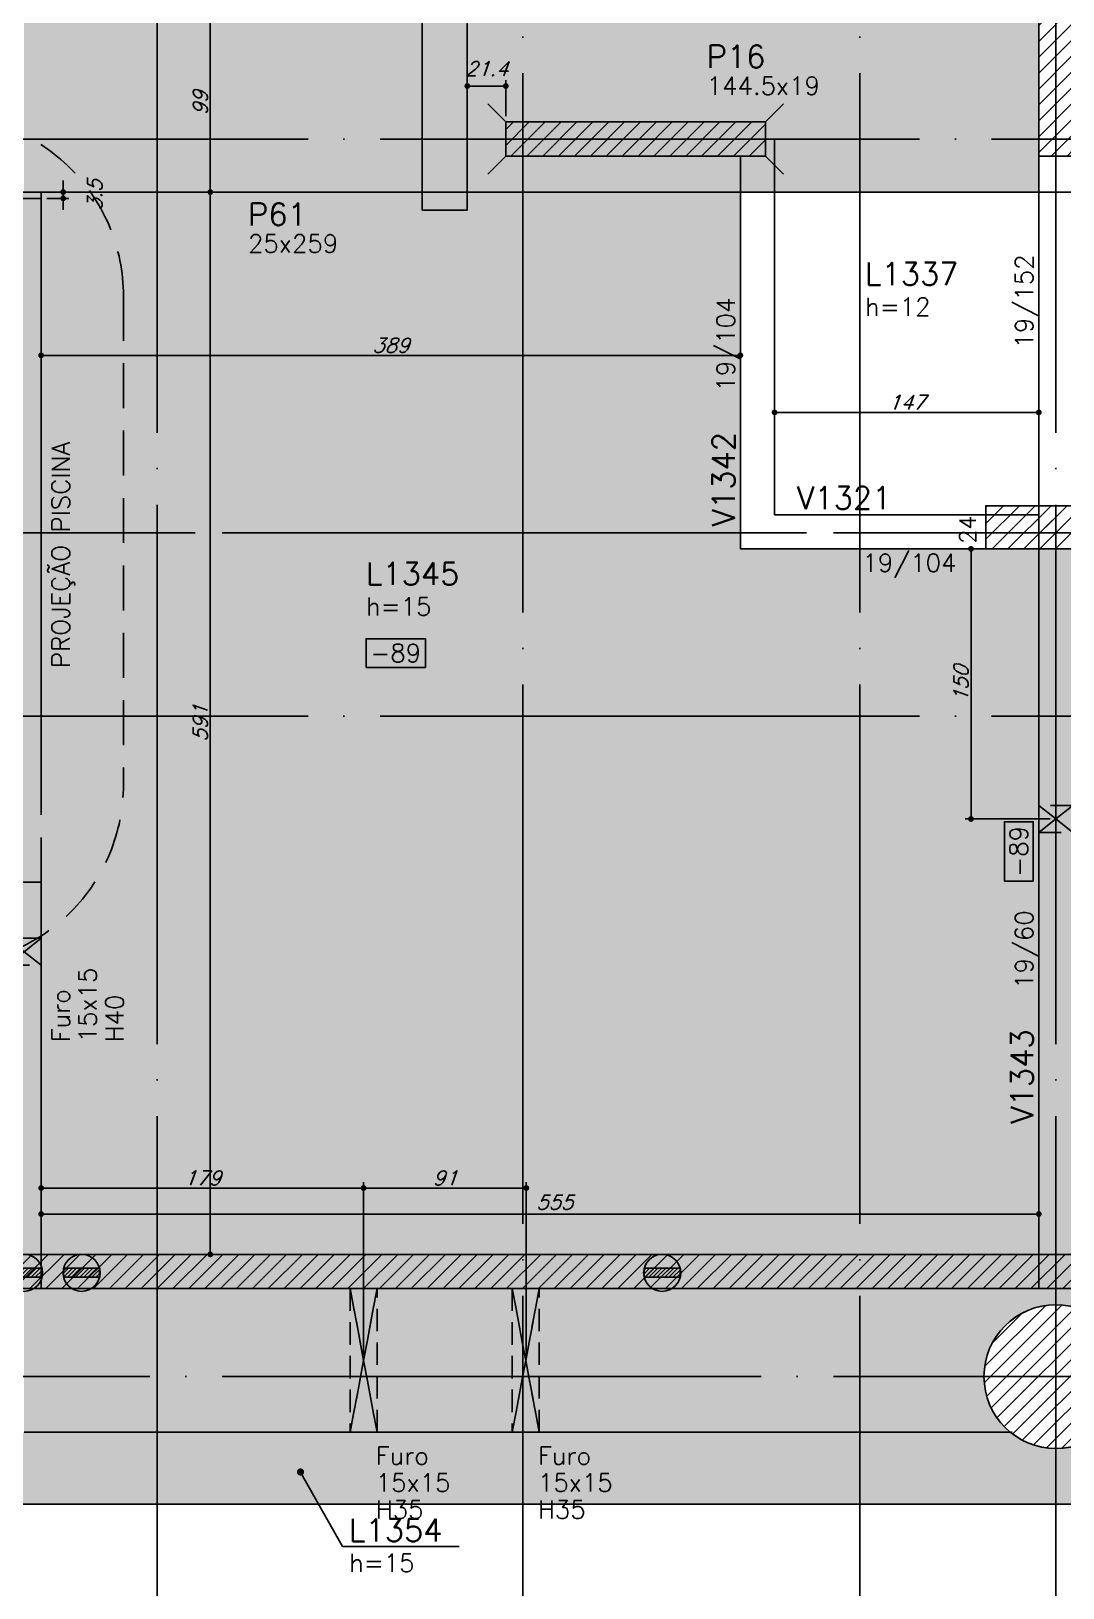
# Model space of a CAD drawing. Extents: x -5051 to 5519, y -2218 to 2282.
# Drawn here: x -780 to -206, y -602 to 264 of the extents above; entities that cross this region are included whole.
import ezdxf
from ezdxf import colors
from ezdxf.entities.mleader import LeaderData, LeaderLine
from ezdxf.enums import TextEntityAlignment as Align
from ezdxf.math import Vec2, Vec3

# ---------------------------------------------------------------- set-up
doc = ezdxf.new("R2010")
doc.units = 0
doc.header["$LTSCALE"] = 50
doc.header["$MEASUREMENT"] = 0
for name, pattern in [('DASHED', [0.75, 0.5, -0.25]), ('EIXO', [6.8, 6, -0.4, 0, -0.4]), ('HIDDEN', [0.375, 0.25, -0.125])]:
    doc.linetypes.add(name, pattern=pattern)
doc.layers.get('0').update_dxf_attribs({"linetype": 'CONTINUOUS'})
doc.layers.get('DEFPOINTS').update_dxf_attribs({"linetype": 'CONTINUOUS'})
for name, color, linetype in [('71', 6, 'CONTINUOUS'), ('F-ARM', 6, 'CONTINUOUS'), ('F-AUX-RED', 1, 'CONTINUOUS'), ('F-COTAS', 106, 'CONTINUOUS'), ('F-COTAS-FUROS VIGA', 50, 'CONTINUOUS'), ('F-DESNIVEL-8', 11, 'CONTINUOUS'), ('F-EIXO', 12, 'EIXO'), ('F-FURO-PAREDE', 2, 'HIDDEN'), ('F-FURO-PAREDE-TEXTOS', 2, 'CONTINUOUS'), ('F-LAJES', 3, 'CONTINUOUS'), ('F-LAJES-DIM', 2, 'CONTINUOUS'), ('F-LAJES-NOME', 4, 'CONTINUOUS'), ('F-PILARES-DIM', 172, 'CONTINUOUS'), ('F-PILARES-HACH', 174, 'CONTINUOUS'), ('F-PILARES-M', 170, 'CONTINUOUS'), ('F-PILARES-N', 170, 'CONTINUOUS'), ('F-PILARES-NASCE', 4, 'CONTINUOUS'), ('F-PILARES-NOME', 170, 'CONTINUOUS'), ('F-PILARES-S', 170, 'CONTINUOUS'), ('F-PILARES-V', 170, 'CONTINUOUS'), ('F-PISCINA PROJ.', 1, 'CONTINUOUS'), ('F-TEXTO', 6, 'CONTINUOUS'), ('F-TEXTO-YELLOW', 2, 'CONTINUOUS'), ('F-VIGAS', 3, 'CONTINUOUS'), ('F-VIGAS-DIM', 2, 'CONTINUOUS'), ('F-VIGAS-NOME', 4, 'CONTINUOUS')]:
    doc.layers.add(name, color=color, linetype=linetype)
doc.layers.add('F-DESNIVEL-3', color=7, linetype='CONTINUOUS', true_color=0xd5c7ff)
doc.layers.add('F-DESNIVEL-6', color=7, linetype='CONTINUOUS', true_color=0xffdebd)
doc.styles.add('CP-TEXT-INCL', font='simplex.shx', dxfattribs={"oblique": 20})
doc.styles.add('MCP', font='simplex.shx')
doc.styles.add('ROMANS', font='simplex.shx')
doc.styles.get("Standard").update_dxf_attribs({"font": 'simplex.shx'})
doc.dimstyles.new('CP-COTAS-50', dxfattribs={"dimscale": 0.64, "dimtxt": 12.5, "dimasz": 5, "dimexe": 5, "dimexo": 5, "dimgap": 2.5, "dimtad": 1, "dimdec": 1, "dimdsep": 46, "dimtxsty": 'CP-TEXT-INCL', "dimblk1": 'DOT', "dimblk2": 'DOT', "dimsah": 1, "dimcen": 9, "dimclrd": 256, "dimclre": 256, "dimclrt": 256, "dimadec": 0, "dimazin": 0, "dimtfac": 1, "dimtdec": 1, "dimtmove": 2, "dimatfit": 3, "dimldrblk": 'DOT', "dimfxl": 5, "dimtolj": 1, "dimarcsym": 0})

# ---------------------------------------------------------------- blocks, each defined once
blk = doc.blocks.new('*U4')
at = {"layer": 'F-EIXO'}
blk.add_line((0, 0), (7285, 0), dxfattribs=at)
at = {"layer": 'F-TEXTO', "style": 'ROMANS'}
blk.add_attdef('EIXO', text='', height=17.5, dxfattribs=at).set_placement((-28.2072, 0), align=Align.MIDDLE_CENTER)
blk = doc.blocks.new('*U3')
at = {"layer": 'F-EIXO'}
blk.add_line((0, 0), (7197, 0), dxfattribs=at)
at = {"layer": 'F-TEXTO', "style": 'ROMANS'}
blk.add_attdef('EIXO', text='', height=17.5, dxfattribs=at).set_placement((-28.2072, 0), align=Align.MIDDLE_CENTER)
blk = doc.blocks.new('*U6')
at = {"layer": 'F-EIXO'}
blk.add_line((0, 0), (0, -2495.78), dxfattribs=at)
at = {"layer": 'F-TEXTO', "style": 'ROMANS'}
blk.add_attdef('EIXO', text='', height=17.5, rotation=360, dxfattribs=at).set_placement((0, 28.21), align=Align.MIDDLE_CENTER)
blk = doc.blocks.new('*U215')
at = {"layer": 'F-EIXO'}
blk.add_line((0, 0), (0, -2395.78), dxfattribs=at)
at = {"layer": 'F-TEXTO', "style": 'ROMANS'}
blk.add_attdef('EIXO', text='', height=17.5, rotation=360, dxfattribs=at).set_placement((0, 28.21), align=Align.MIDDLE_CENTER)
blk = doc.blocks.new('*U203')
at = {"layer": 'F-EIXO'}
blk.add_line((0, 0), (0, -2495.78), dxfattribs=at)
at = {"layer": 'F-TEXTO', "style": 'ROMANS'}
blk.add_attdef('EIXO', text='', height=17.5, rotation=360, dxfattribs=at).set_placement((0, 28.21), align=Align.MIDDLE_CENTER)
blk = doc.blocks.new('*U9')
at = {"layer": 'F-LAJES-DIM', "color": 1}
blk.add_lwpolyline([(0, 0), (33, 0), (33, 16), (0, 16)], close=True, dxfattribs=at)
at = {"layer": 'F-LAJES-DIM', "style": 'MCP'}
blk.add_attdef('DIM', text='', height=10, dxfattribs=at).set_placement((16.5, 8), align=Align.MIDDLE_CENTER)
blk = doc.blocks.new('*U12')
at = {"layer": 'F-VIGAS-DIM', "color": 1}
blk.add_lwpolyline([(0, 0), (33, 0), (33, 16), (0, 16)], close=True, dxfattribs=at)
at = {"layer": 'F-VIGAS-DIM', "style": 'MCP'}
blk.add_attdef('DIM', text='', height=10, dxfattribs=at).set_placement((16.5, 8), align=Align.MIDDLE_CENTER)
blk = doc.blocks.new('_DOT')
at = {"color": 0, "linetype": 'ByBlock'}
blk.add_line((-0.5, 0), (-1, 0), dxfattribs=at)
at = {"color": 0, "linetype": 'ByBlock', "const_width": 0.5}
blk.add_lwpolyline([(-0.25, 0, 1), (0.25, 0, 1)], format="xyb", close=True, dxfattribs=at)
blk = doc.blocks.new('*D75')
at = {"layer": 'DEFPOINTS', "color": 0, "linetype": 'Continuous', "transparency": 16777216}
for p in [(-679.87, 174.5), (-679.87, 174.5), (-679.87, -416.5)]:
    blk.add_point(p, dxfattribs=at)
at = {"layer": 'F-COTAS', "linetype": 'Continuous', "lineweight": -2, "transparency": 16777216}
blk.add_line((-679.87, -413.3), (-679.87, 171.3), dxfattribs=at)
at = {"layer": 'F-COTAS', "linetype": 'Continuous', "lineweight": -2, "transparency": 16777216, "xscale": 3.2, "yscale": 3.2, "zscale": 3.2}
for p, rotation in [((-679.87, 174.5), 90), ((-679.87, -416.5), 270)]:
    blk.add_blockref('_DOT', p, dxfattribs=dict(at, rotation=rotation))
at = {"layer": 'F-COTAS', "linetype": 'Continuous', "transparency": 16777216, "insert": (-685.47, -121), "char_height": 8, "attachment_point": 5, "rotation": 90, "style": 'CP-TEXT-INCL'}
blk.add_mtext('\\A1;591', dxfattribs=at)
blk = doc.blocks.new('*D76')
at = {"layer": 'DEFPOINTS', "color": 0, "linetype": 'Continuous', "transparency": 16777216}
for p in [(-679.87, 273.5), (-679.87, 273.5), (-679.87, 174.5)]:
    blk.add_point(p, dxfattribs=at)
at = {"layer": 'F-COTAS', "linetype": 'Continuous', "lineweight": -2, "transparency": 16777216}
blk.add_line((-679.87, 177.7), (-679.87, 270.3), dxfattribs=at)
at = {"layer": 'F-COTAS', "linetype": 'Continuous', "lineweight": -2, "transparency": 16777216, "xscale": 3.2, "yscale": 3.2, "zscale": 3.2}
for p, rotation in [((-679.87, 273.5), 90), ((-679.87, 174.5), 270)]:
    blk.add_blockref('_DOT', p, dxfattribs=dict(at, rotation=rotation))
at = {"layer": 'F-COTAS', "linetype": 'Continuous', "transparency": 16777216, "insert": (-685.47, 224), "char_height": 8, "attachment_point": 5, "rotation": 90, "style": 'CP-TEXT-INCL'}
blk.add_mtext('\\A1;99', dxfattribs=at)
blk = doc.blocks.new('*D116')
at = {"layer": 'DEFPOINTS', "color": 0, "linetype": 'Continuous', "transparency": 16777216}
for p in [(-774, -394.06), (-219, -394.06), (-219, -394.06)]:
    blk.add_point(p, dxfattribs=at)
at = {"layer": 'F-COTAS', "linetype": 'Continuous', "lineweight": -2, "transparency": 16777216}
blk.add_line((-770.8, -394.06), (-222.2, -394.06), dxfattribs=at)
at = {"layer": 'F-COTAS', "linetype": 'Continuous', "lineweight": -2, "transparency": 16777216, "xscale": 3.2, "yscale": 3.2, "zscale": 3.2, "rotation": 180}
blk.add_blockref('_DOT', (-774, -394.06), dxfattribs=at)
at = {"layer": 'F-COTAS', "linetype": 'Continuous', "lineweight": -2, "transparency": 16777216, "xscale": 3.2, "yscale": 3.2, "zscale": 3.2}
blk.add_blockref('_DOT', (-219, -394.06), dxfattribs=at)
at = {"layer": 'F-COTAS', "linetype": 'Continuous', "transparency": 16777216, "insert": (-488.37, -387.48), "char_height": 8, "attachment_point": 5, "style": 'CP-TEXT-INCL'}
blk.add_mtext('\\A1;555', dxfattribs=at)
blk = doc.blocks.new('*D132')
at = {"layer": 'DEFPOINTS', "color": 0, "linetype": 'Continuous', "transparency": 16777216}
for p in [(-774, 83.66), (-385, 83.66), (-385, 83.66)]:
    blk.add_point(p, dxfattribs=at)
at = {"layer": 'F-COTAS', "linetype": 'Continuous', "lineweight": -2, "transparency": 16777216}
blk.add_line((-770.8, 83.66), (-388.2, 83.66), dxfattribs=at)
at = {"layer": 'F-COTAS', "linetype": 'Continuous', "lineweight": -2, "transparency": 16777216, "xscale": 3.2, "yscale": 3.2, "zscale": 3.2, "rotation": 180}
blk.add_blockref('_DOT', (-774, 83.66), dxfattribs=at)
at = {"layer": 'F-COTAS', "linetype": 'Continuous', "lineweight": -2, "transparency": 16777216, "xscale": 3.2, "yscale": 3.2, "zscale": 3.2}
blk.add_blockref('_DOT', (-385, 83.66), dxfattribs=at)
at = {"layer": 'F-COTAS', "linetype": 'Continuous', "transparency": 16777216, "insert": (-579.5, 89.26), "char_height": 8, "attachment_point": 5, "style": 'CP-TEXT-INCL'}
blk.add_mtext('\\A1;389', dxfattribs=at)
blk = doc.blocks.new('*D133')
at = {"layer": 'DEFPOINTS', "color": 0, "linetype": 'Continuous', "transparency": 16777216}
for p in [(-366, 51.9), (-219, 51.9), (-219, 51.9)]:
    blk.add_point(p, dxfattribs=at)
at = {"layer": 'F-COTAS', "linetype": 'Continuous', "lineweight": -2, "transparency": 16777216}
blk.add_line((-362.8, 51.9), (-222.2, 51.9), dxfattribs=at)
at = {"layer": 'F-COTAS', "linetype": 'Continuous', "lineweight": -2, "transparency": 16777216, "xscale": 3.2, "yscale": 3.2, "zscale": 3.2, "rotation": 180}
blk.add_blockref('_DOT', (-366, 51.9), dxfattribs=at)
at = {"layer": 'F-COTAS', "linetype": 'Continuous', "lineweight": -2, "transparency": 16777216, "xscale": 3.2, "yscale": 3.2, "zscale": 3.2}
blk.add_blockref('_DOT', (-219, 51.9), dxfattribs=at)
at = {"layer": 'F-COTAS', "linetype": 'Continuous', "transparency": 16777216, "insert": (-292.5, 57.5), "char_height": 8, "attachment_point": 5, "style": 'CP-TEXT-INCL'}
blk.add_mtext('\\A1;147', dxfattribs=at)
blk = doc.blocks.new('*D197')
at = {"layer": 'DEFPOINTS', "color": 0, "linetype": 'Continuous', "transparency": 16777216}
for p in [(-536.9, 233.5), (-536.9, 225.5), (-515.5, 213.5)]:
    blk.add_point(p, dxfattribs=at)
at = {"layer": 'F-COTAS', "linetype": 'Continuous', "lineweight": -2, "transparency": 16777216}
for p, q in [((-536.9, 228.7), (-536.9, 236.7)), ((-515.5, 216.7), (-515.5, 236.7)), ((-518.7, 233.5), (-533.7, 233.5))]:
    blk.add_line(p, q, dxfattribs=at)
at = {"layer": 'F-COTAS', "linetype": 'Continuous', "lineweight": -2, "transparency": 16777216, "xscale": 3.2, "yscale": 3.2, "zscale": 3.2, "rotation": 180}
blk.add_blockref('_DOT', (-536.9, 233.5), dxfattribs=at)
at = {"layer": 'F-COTAS', "linetype": 'Continuous', "lineweight": -2, "transparency": 16777216, "xscale": 3.2, "yscale": 3.2, "zscale": 3.2}
blk.add_blockref('_DOT', (-515.5, 233.5), dxfattribs=at)
at = {"layer": 'F-COTAS', "linetype": 'Continuous', "transparency": 16777216, "insert": (-526.2, 243.1), "char_height": 8, "attachment_point": 5, "style": 'CP-TEXT-INCL'}
blk.add_mtext('\\A1;21.4', dxfattribs=at)
blk = doc.blocks.new('*D373')
at = {"layer": 'DEFPOINTS', "color": 0, "linetype": 'Continuous', "transparency": 16777216}
for p in [(-504.08, -379.59), (-594.6, -475.5), (-504.08, -477.19)]:
    blk.add_point(p, dxfattribs=at)
at = {"layer": 'F-COTAS-FUROS VIGA', "linetype": 'Continuous', "lineweight": -2, "transparency": 16777216}
for p, q in [((-594.6, -472.3), (-594.6, -376.39)), ((-591.4, -379.59), (-507.28, -379.59)), ((-504.08, -473.99), (-504.08, -376.39))]:
    blk.add_line(p, q, dxfattribs=at)
at = {"layer": 'F-COTAS-FUROS VIGA', "linetype": 'Continuous', "lineweight": -2, "transparency": 16777216, "xscale": 3.2, "yscale": 3.2, "zscale": 3.2, "rotation": 180}
blk.add_blockref('_DOT', (-594.6, -379.59), dxfattribs=at)
at = {"layer": 'F-COTAS-FUROS VIGA', "linetype": 'Continuous', "lineweight": -2, "transparency": 16777216, "xscale": 3.2, "yscale": 3.2, "zscale": 3.2}
blk.add_blockref('_DOT', (-504.08, -379.59), dxfattribs=at)
at = {"layer": 'F-COTAS-FUROS VIGA', "linetype": 'Continuous', "transparency": 16777216, "insert": (-549.34, -373.99), "char_height": 8, "attachment_point": 5, "style": 'CP-TEXT-INCL'}
blk.add_mtext('\\A1;91', dxfattribs=at)
blk = doc.blocks.new('*D374')
at = {"layer": 'DEFPOINTS', "color": 0, "linetype": 'Continuous', "transparency": 16777216}
for p in [(-774, -379.59), (-774, -388.51), (-594.6, -388.51)]:
    blk.add_point(p, dxfattribs=at)
at = {"layer": 'F-COTAS-FUROS VIGA', "linetype": 'Continuous', "lineweight": -2, "transparency": 16777216}
for p, q in [((-774, -385.31), (-774, -376.39)), ((-597.8, -379.59), (-770.8, -379.59)), ((-594.6, -385.31), (-594.6, -376.39))]:
    blk.add_line(p, q, dxfattribs=at)
at = {"layer": 'F-COTAS-FUROS VIGA', "linetype": 'Continuous', "lineweight": -2, "transparency": 16777216, "xscale": 3.2, "yscale": 3.2, "zscale": 3.2, "rotation": 180}
blk.add_blockref('_DOT', (-774, -379.59), dxfattribs=at)
at = {"layer": 'F-COTAS-FUROS VIGA', "linetype": 'Continuous', "lineweight": -2, "transparency": 16777216, "xscale": 3.2, "yscale": 3.2, "zscale": 3.2}
blk.add_blockref('_DOT', (-594.6, -379.59), dxfattribs=at)
at = {"layer": 'F-COTAS-FUROS VIGA', "linetype": 'Continuous', "transparency": 16777216, "insert": (-684.3, -373.99), "char_height": 8, "attachment_point": 5, "style": 'CP-TEXT-INCL'}
blk.add_mtext('\\A1;179', dxfattribs=at)
blk = doc.blocks.new('*D378')
at = {"layer": 'DEFPOINTS', "color": 0, "linetype": 'Continuous', "transparency": 16777216}
for p in [(-259.37, -24), (-256.71, -24), (-209.5, -174.28)]:
    blk.add_point(p, dxfattribs=at)
at = {"layer": 'F-COTAS-FUROS VIGA', "linetype": 'Continuous', "lineweight": -2, "transparency": 16777216}
for p, q in [((-256.17, -24), (-253.51, -24)), ((-256.71, -171.08), (-256.71, -27.2)), ((-212.7, -174.28), (-259.91, -174.28))]:
    blk.add_line(p, q, dxfattribs=at)
at = {"layer": 'F-COTAS-FUROS VIGA', "linetype": 'Continuous', "lineweight": -2, "transparency": 16777216, "xscale": 3.2, "yscale": 3.2, "zscale": 3.2}
for p, rotation in [((-256.71, -24), 90), ((-256.71, -174.28), 270)]:
    blk.add_blockref('_DOT', p, dxfattribs=dict(at, rotation=rotation))
at = {"layer": 'F-COTAS-FUROS VIGA', "linetype": 'Continuous', "transparency": 16777216, "insert": (-262.31, -99.14), "char_height": 8, "attachment_point": 5, "rotation": 90, "style": 'CP-TEXT-INCL'}
blk.add_mtext('\\A1;150', dxfattribs=at)
blk = doc.blocks.new('*D425')
at = {"layer": 'DEFPOINTS', "color": 0, "linetype": 'Continuous', "transparency": 16777216}
for p in [(-3549.5, -555.5), (3262.5, -555.5), (3262.5, -715.86)]:
    blk.add_point(p, dxfattribs=at)
at = {"layer": 'F-COTAS', "linetype": 'Continuous', "lineweight": -2, "transparency": 16777216}
for p, q in [((-3549.5, -558.7), (-3549.5, -719.06)), ((3262.5, -558.7), (3262.5, -719.06)), ((-3546.3, -715.86), (3259.3, -715.86))]:
    blk.add_line(p, q, dxfattribs=at)
at = {"layer": 'F-COTAS', "linetype": 'Continuous', "lineweight": -2, "transparency": 16777216, "xscale": 3.2, "yscale": 3.2, "zscale": 3.2, "rotation": 180}
blk.add_blockref('_DOT', (-3549.5, -715.86), dxfattribs=at)
at = {"layer": 'F-COTAS', "linetype": 'Continuous', "lineweight": -2, "transparency": 16777216, "xscale": 3.2, "yscale": 3.2, "zscale": 3.2}
blk.add_blockref('_DOT', (3262.5, -715.86), dxfattribs=at)
at = {"layer": 'F-COTAS', "linetype": 'Continuous', "transparency": 16777216, "insert": (-143.5, -710.26), "char_height": 8, "attachment_point": 5, "style": 'CP-TEXT-INCL'}
blk.add_mtext('\\A1;6812', dxfattribs=at)
blk = doc.blocks.new('PONTO ANCORAGEM_EST')
at = {"layer": 'F-ARM'}
h = blk.add_hatch(dxfattribs=at)
h.set_pattern_fill('ANSI31', color=2, scale=0.5)
h.set_pattern_definition([(45, (0, 0), (-1.122532, 1.122532), [])])
h.paths.add_polyline_path([(-1159.55, 5937.09), (-1179.55, 5937.09), (-1179.55, 5932.09), (-1159.55, 5932.09)])
at = {"layer": 'F-ARM', "color": 3, "elevation": 0}
blk.add_lwpolyline([(-1179.55, 5932.09), (-1159.55, 5932.09), (-1159.55, 5937.09), (-1179.55, 5937.09)], close=True, dxfattribs=at)
at = {"layer": 'F-ARM', "color": 3}
blk.add_circle((-1169.55, 5934.59, 0), 10.31, dxfattribs=at)
blk = doc.blocks.new('*D552')
at = {"layer": 'DEFPOINTS', "color": 0, "linetype": 'Continuous', "transparency": 16777216}
for p in [(-771.73, 174.5), (-761.71, 174.5), (-774, 171)]:
    blk.add_point(p, dxfattribs=at)
at = {"layer": 'F-COTAS', "linetype": 'Continuous', "lineweight": -2, "transparency": 16777216}
for p, q in [((-768.53, 174.5), (-758.51, 174.5)), ((-761.71, 177.7), (-761.71, 180.9)), ((-761.71, 171), (-761.71, 174.5)), ((-770.8, 171), (-758.51, 171)), ((-761.71, 167.8), (-761.71, 164.6))]:
    blk.add_line(p, q, dxfattribs=at)
at = {"layer": 'F-COTAS', "linetype": 'Continuous', "lineweight": -2, "transparency": 16777216, "xscale": 3.2, "yscale": 3.2, "zscale": 3.2}
for p, rotation in [((-761.71, 174.5), 270), ((-761.71, 171), 90)]:
    blk.add_blockref('_DOT', p, dxfattribs=dict(at, rotation=rotation))
at = {"layer": 'F-COTAS', "linetype": 'Continuous', "transparency": 16777216, "insert": (-744.11, 172.75), "char_height": 8, "attachment_point": 5, "rotation": 90, "style": 'CP-TEXT-INCL'}
blk.add_mtext('\\A1;3.5', dxfattribs=at)

msp = doc.modelspace()

# ---------------------------------------------------------------- hatches: boundary and pattern name
at = {"layer": '71', "linetype": 'Continuous'}
h = msp.add_hatch(dxfattribs=at)
h.set_pattern_fill('ANSI31', color=1, scale=50)
h.paths.add_polyline_path([(615, -32.5), (596, -32.5), (596, -416.5), (-3489.5, -416.5), (-3489.5, -435.5), (615, -435.5)])
at = {"layer": 'F-DESNIVEL-8', "linetype": 'Continuous'}
msp.add_hatch(color=256, dxfattribs=at).paths.add_polyline_path([(-562, 164.5), (-537, 164.5), (-536.95, 174.5), (-561.95, 174.5)])
at = {"layer": 'F-PILARES-HACH', "linetype": 'Continuous'}
h = msp.add_hatch(dxfattribs=at)
h.set_pattern_fill('ANSI31', color=256, scale=50, style=0)
h.paths.add_polyline_path([(19, -24), (19, 493.5), (0, 493.5), (0, 0), (-248.5, 0), (-248.5, -24)], flags=16)
h = msp.add_hatch(dxfattribs=at)
h.set_pattern_fill('ANSI31', color=256, scale=50, style=0)
h.paths.add_polyline_path([(19, -24), (19, 493.5), (0, 493.5), (0, 0), (-219, 0), (-219, -24)], flags=16)
h = msp.add_hatch(dxfattribs=at)
h.set_pattern_fill('ANSI31', color=256, scale=50, style=0)
h.paths.add_polyline_path([(-219, 194.5), (-200, 194.5), (-200, 493.5), (-219, 493.5)], flags=16)
h = msp.add_hatch(dxfattribs=at)
h.set_pattern_fill('ANSI31', color=256, scale=50, style=0)
h.paths.add_polyline_path([(-515.5, 194.5), (-371, 194.5), (-371, 213.5), (-515.5, 213.5)], flags=16)
h = msp.add_hatch(dxfattribs=at)
h.set_pattern_fill('ANSI31', color=256, scale=50, style=0)
edge = h.paths.add_edge_path()
edge.add_arc((2235, -484.5), 40, 0, 360)
edge = h.paths.add_edge_path()
edge.add_arc((1504.5, -484.5), 40, 0, 360)
edge = h.paths.add_edge_path()
edge.add_arc((605.5, -484.5), 40, 0, 360)
edge = h.paths.add_edge_path()
edge.add_arc((-209.5, -484.5), 40, 0, 360)
edge = h.paths.add_edge_path()
edge.add_arc((-1259.5, -484.5), 40, 0, 360)

# ---------------------------------------------------------------- linework, layer by layer
at = {"color": 4, "linetype": 'DASHED'}
msp.add_lwpolyline([(-3279.785, 216.785), (-828.215, 216.785, -0.4142136), (-728.215, 116.785), (-728.215, -155.285, -0.4142136), (-828.215, -255.285), (-3279.785, -255.285, -0.4142136), (-3379.785, -155.285), (-3379.785, 116.785, -0.4142136)], format="xyb", close=True, dxfattribs=at)
at = {"layer": '71', "color": 2, "linetype": 'Continuous'}
for p, q in [((596, -416.5), (-3489.5, -416.5)), ((-3489.5, -435.5), (615, -435.5))]:
    msp.add_line(p, q, dxfattribs=at)
at = {"layer": 'F-DESNIVEL-3', "linetype": 'Continuous'}
for points in [[(-536.9, 174.5), (-562, 174.5), (-537, 423.5), (-562, 423.5)], [(-783.5, 174.5), (-562.1, 174.5), (-562.1, 273.5)], [(-783.5, 174.5), (-562.1, 273.5), (-783.5, 273.5)], [(-443.25, 174.5), (-443.25, 273.5), (-536.9, 273.5)], [(-443.25, 174.5), (-536.9, 273.5), (-536.9, 174.5)], [(-443.25, 174.5), (-375.5, 174.5), (-375.5, 273.5)], [(-443.25, 174.5), (-375.5, 273.5), (-443.25, 273.5)], [(-443.25, 174.5), (-443.25, 273.5), (-443.25, 174.5)], [(-375.5, 174.5), (-219.1, 174.5), (-219.1, 273.5)], [(-375.5, 174.5), (-219.1, 273.5), (-375.5, 273.5)], [(-375.5, 174.5), (-375.5, 273.5), (-375.5, 174.5)], [(-443.25, 174.5), (-536.9, 174.5), (-443.25, 174.5)]]:
    msp.add_solid(points, dxfattribs=at)
at = {"layer": 'F-DESNIVEL-6', "linetype": 'Continuous'}
for points in [[(-774, -209.5), (-774, 174.5), (-793.029, 174.5)], [(-774, -209.5), (-793.029, 174.5), (-793, -209.5)], [(-774, -209.5), (-793, -209.5), (-774, -209.5)]]:
    msp.add_solid(points, dxfattribs=at)
at = {"layer": 'F-DESNIVEL-8', "linetype": 'Continuous'}
for points in [[(-774, 174.5), (-793.029, 174.5), (-774, 174.5)], [(-562, 164.5), (-562, 174.5), (-774, -209.5)], [(-774, -209.5), (-562, 174.5), (-774, 171)], [(-562, 174.5), (-774, 174.5), (-774, 171)], [(-562, 174.5), (-774, 171), (-562, 174.5)], [(-537, 174.5), (-537, 164.5), (-219, -435.5)], [(-537, 174.5), (-219, -435.5), (-537, 174.5)], [(-385, -24), (-443.25, 174.5), (-537, 174.5)], [(-385, -24), (-537, 174.5), (-385, -24)], [(-385, -24), (-537, 174.5), (-219, -435.5)], [(-385, -24), (-385, 174.5), (-443.25, 174.5)], [(-385, -24), (-443.25, 174.5), (-385, -24)], [(-774, -209.5), (-774, 171), (-774, -209.5)], [(-774, 171), (-774, 131), (-774, -169.5)], [(-774, 171), (-774, -169.5), (-774, 171)], [(-774, 171), (-774, -169.5), (-774, -209.5)], [(-774, 171), (-774, -209.5), (-774, 171)], [(-219, -435.5), (-562, 164.5), (-774, -209.5)], [(-562, 164.5), (-774, -209.5), (-562, 164.5)], [(-537, 164.5), (-562, 164.5), (-219, -435.5)], [(-537, 164.5), (-219, -435.5), (-537, 164.5)], [(-385, -24), (-219, -435.5), (-385, -24)], [(-385, -24), (-219, -435.5), (-219, -24)], [(-385, -24), (-219, -24), (-385, -24)], [(-200, -435.5), (-200, -24.1), (-219, -24.1)], [(-200, -435.5), (-219, -24.1), (-219, -435.5)], [(-774, -435.5), (-774, -209.5), (-793, -209.5)], [(-774, -435.5), (-793, -209.5), (-793, -435.5)], [(-219, -435.5), (-774, -209.5), (-219, -435.5)], [(-219, -435.5), (-774, -209.5), (-774, -435.5)], [(-774, -435.5), (-793, -435.5), (-774, -435.5)], [(-783.5, -515.5), (-209.5, -444.5), (-200, -435.5)], [(-783.5, -515.5), (-200, -435.5), (-783.5, -435.5)], [(-219, -435.5), (-774, -435.5), (-219, -435.5)], [(-200, -435.5), (-219, -435.5), (-200, -435.5)], [(581.28, -435.5), (-200, -435.5), (-209.5, -444.5)], [(581.28, -435.5), (-209.5, -444.5), (-194.154, -447.451)], [(-783.5, -515.5), (-224.846, -447.451), (-209.5, -444.5)], [(-783.5, -515.5), (-237.856, -456.144), (-224.846, -447.451)], [(-783.5, -515.5), (-246.549, -469.154), (-237.856, -456.144)], [(-783.5, -515.5), (-249.602, -484.5), (-246.549, -469.154)], [(-783.5, -515.5), (-246.549, -499.846), (-249.602, -484.5)], [(-783.5, -515.5), (-237.856, -512.856), (-246.549, -499.846)], [(-783.5, -515.5), (-1259.5, -555.5), (-209.5, -555.5)], [(-783.5, -515.5), (-233.9, -515.5), (-237.856, -512.856)], [(-783.5, -515.5), (-209.5, -555.5), (-783.5, -515.5)], [(-783.5, -515.5), (-209.5, -555.5), (-209.5, -524.5)], [(-783.5, -515.5), (-209.5, -524.5), (-783.5, -515.5)], [(-783.5, -515.5), (-209.5, -524.5), (-224.807, -521.455)], [(-783.5, -515.5), (-224.807, -521.455), (-783.5, -515.5)], [(-783.5, -515.5), (-224.807, -521.455), (-233.72, -515.5)], [(-783.5, -515.5), (-233.72, -515.5), (-783.5, -515.5)], [(605.5, -555.5), (-194.193, -521.455), (-209.5, -524.5)], [(605.5, -555.5), (-209.5, -524.5), (605.5, -555.5)], [(605.5, -555.5), (-209.5, -524.5), (-209.5, -555.5)], [(605.5, -555.5), (-209.5, -555.5), (605.5, -555.5)]]:
    msp.add_solid(points, dxfattribs=at)
at = {"layer": 'F-EIXO'}
msp.add_line((-3709.089, -15), (3550.572, -15), dxfattribs=at)
at = {"layer": 'F-FURO-PAREDE'}
for points in [[(-209.5, -174.284), (-200, -181.784), (-200, -166.784), (-209.5, -174.284), (-200, -166.784), (-219, -166.784), (-209.5, -174.284), (-219, -166.784), (-219, -181.784), (-209.5, -174.284), (-219, -181.784), (-200, -181.784), (-209.5, -174.284)], [(-783.5, -248.146), (-774, -255.646), (-774, -240.646), (-783.5, -248.146), (-774, -240.646), (-793, -240.646), (-783.5, -248.146), (-793, -240.646), (-793, -255.646), (-783.5, -248.146), (-793, -255.646), (-774, -255.646), (-783.5, -248.146)], [(-594.6, -475.5), (-602.1, -515.5), (-587.1, -515.5), (-594.6, -475.5), (-587.1, -515.5), (-587.1, -435.5), (-594.6, -475.5), (-587.1, -435.5), (-602.1, -435.5), (-594.6, -475.5), (-602.1, -435.5), (-602.1, -515.5), (-594.6, -475.5)], [(-504.4, -475.5), (-511.9, -515.5), (-496.9, -515.5), (-504.4, -475.5), (-496.9, -515.5), (-496.9, -435.5), (-504.4, -475.5), (-496.9, -435.5), (-511.9, -435.5), (-504.4, -475.5), (-511.9, -435.5), (-511.9, -515.5), (-504.4, -475.5)]]:
    msp.add_lwpolyline(points, dxfattribs=at)
at = {"layer": 'F-LAJES', "linetype": 'Continuous'}
for p, q in [((-209.5, -524.5), (-209.5, -555.5)), ((-3549.5, -555.5), (3259.5, -555.5))]:
    msp.add_line(p, q, dxfattribs=at)
at = {"layer": 'F-PILARES-M', "linetype": 'Continuous'}
for points in [[(-562, 164.5), (-537, 164.5), (-537, 423.5), (-562, 423.5), (-562, 164.5)], [(-200, 194.5), (-219, 194.5), (-219, 174.5), (-200, 174.5), (-200, 194.5)], [(-562, 174.5), (-536.9, 174.5)]]:
    msp.add_lwpolyline(points, dxfattribs=at)
at = {"layer": 'F-PILARES-N', "linetype": 'Continuous'}
msp.add_lwpolyline([(-515.5, 194.5), (-371, 194.5), (-371, 213.5), (-515.5, 213.5), (-515.5, 194.5)], dxfattribs=at)
at = {"layer": 'F-PILARES-NASCE', "linetype": 'Continuous'}
for p, q in [((-515.5, 213.5), (-525.5, 223.5)), ((-371, 213.5), (-361, 223.5)), ((-515.5, 194.5), (-525.5, 184.5)), ((-371, 194.5), (-361, 184.5))]:
    msp.add_line(p, q, dxfattribs=at)
at = {"layer": 'F-PILARES-S', "linetype": 'Continuous'}
msp.add_lwpolyline([(19, -24), (19, 493.5), (0, 493.5), (0, 0), (-219, 0), (-219, -24), (19, -24)], dxfattribs=at)
msp.add_circle((-209.5, -484.5), 40, dxfattribs=at)
at = {"layer": 'F-PILARES-V', "linetype": 'Continuous'}
for points in [[(19, -24), (19, 493.5), (0, 493.5), (0, 0), (-248.5, 0), (-248.5, -24), (19, -24)], [(-219, 194.5), (-200, 194.5), (-200, 493.5), (-219, 493.5), (-219, 194.5)]]:
    msp.add_lwpolyline(points, dxfattribs=at)
at = {"layer": 'F-PISCINA PROJ.', "linetype": 'DASHED'}
msp.add_lwpolyline([(-3334, -209.5), (-774, -209.5), (-774, 171), (-3334, 171)], close=True, dxfattribs=at)
at = {"layer": 'F-VIGAS'}
for points in [[(-366, -5), (-366, 204)], [(-366, 204), (-366, 174.5)], [(-385, 194.5), (-385, -24)], [(-385, 174.5), (-385, 194)], [(-793, 174.5), (-562, 174.5)], [(-774, -169.5), (-774, 174.5)], [(-537, 174.5), (-443.25, 174.5)], [(-443.25, 174.5), (-385, 174.5)], [(-366, 174.5), (-385, 174.5)], [(-366, 174.5), (-219, 174.5)], [(-219, 174.5), (-219, 0)], [(-219, -5), (-366, -5)], [(-385, -24), (-219, -24)], [(-219, -24), (-219, -435.5)], [(-774, -435.5), (-774, -209.5)], [(-219, -435.5), (-774, -435.5)], [(-200, -435.5), (-219, -435.5)], [(-783.5, -515.5), (-233.72, -515.5)]]:
    msp.add_lwpolyline(points, dxfattribs=at)

# ---------------------------------------------------------------- block references
at = {"layer": 'F-ARM'}
for p in [(386.053, -6361.345, 0), (418.053, -6361.345, 0), (741.053, -6361.345, 0)]:
    msp.add_blockref('PONTO ANCORAGEM_EST', p, dxfattribs=at)
at = {"layer": 'F-EIXO', "linetype": 'Continuous'}
for name, p in [('*U6', (-709.5, 1701.024)), ('*U203', (-209.5, 1701.024)), ('*U215', (-506, 1601.024)), ('*U215', (-318.5, 1601.024)), ('*U3', (-3646.32, 204)), ('*U4', (-3734.274, -15)), ('*U4', (-3734.274, -15)), ('*U3', (-3646.32, -117)), ('*U4', (-3734.274, -484.5))]:
    msp.add_blockref(name, p, dxfattribs=at)
at = {"layer": 'F-LAJES-DIM', "linetype": 'Continuous'}
msp.add_blockref('*U9', (-593.26, -89.964), dxfattribs=at).add_auto_attribs({'DIM': '-89'})
at = {"layer": 'F-VIGAS-DIM', "linetype": 'Continuous', "rotation": 90}
msp.add_blockref('*U12', (-222.125, -208.785), dxfattribs=at).add_auto_attribs({'DIM': '-89'})

# ---------------------------------------------------------------- texts
at = {"layer": 'F-FURO-PAREDE-TEXTOS', "linetype": 'Continuous', "style": 'MCP'}
for s, p in [('15x15', (-743.108, -298.564)), ('Furo', (-758.108, -298.564)), ('H40', (-728.108, -298.564))]:
    msp.add_text(s, height=10, rotation=90, dxfattribs=at).set_placement(p)
for s, p in [('Furo', (-587.816, -533.488)), ('Furo', (-497.616, -533.488)), ('15x15', (-587.816, -548.488)), ('15x15', (-497.616, -548.488)), ('H35', (-587.816, -563.488)), ('H35', (-497.616, -563.488))]:
    msp.add_text(s, height=10, dxfattribs=at).set_placement(p)
at = {"layer": 'F-LAJES-DIM', "linetype": 'Continuous', "style": 'MCP'}
for s, p in [('h=12', (-315.627, 105.732)), ('h=15', (-593.26, -61.064)), ('h=15', (-602.664, -593.163))]:
    msp.add_text(s, height=10, dxfattribs=at).set_placement(p)
at = {"layer": 'F-LAJES-NOME', "linetype": 'Continuous', "style": 'MCP'}
for s, p in [('L1337', (-315.627, 122.732)), ('L1345', (-593.26, -44.064)), ('L1354', (-602.664, -576.163))]:
    msp.add_text(s, height=12.5, dxfattribs=at).set_placement(p)
at = {"layer": 'F-PILARES-DIM', "linetype": 'Continuous', "style": 'MCP'}
for s, p in [('144.5x19', (-403.752, 228.663)), ('25x259', (-658.882, 140.838))]:
    msp.add_text(s, height=10, dxfattribs=at).set_placement(p)
msp.add_text('24', height=9, rotation=90, dxfattribs=at).set_placement((-254.081, -21))
at = {"layer": 'F-PILARES-NOME', "linetype": 'Continuous', "style": 'MCP'}
for s, p in [('P16', (-403.752, 243.663)), ('P61', (-658.882, 155.838))]:
    msp.add_text(s, height=12.5, dxfattribs=at).set_placement(p)
at = {"layer": 'F-TEXTO-YELLOW', "color": 2, "insert": (-768.1, -90.364), "char_height": 10, "width": 276.95934, "attachment_point": 1, "rotation": 90, "style": 'MCP'}
msp.add_mtext('PROJEÇÃO PISCINA', dxfattribs=at)
at = {"layer": 'F-VIGAS-DIM', "linetype": 'Continuous', "style": 'MCP'}
for s, p in [('19/152', (-222.125, 87.5)), ('19/104', (-388.125, 63.5)), ('19/60', (-222.125, -268.785))]:
    msp.add_text(s, height=10, rotation=90, dxfattribs=at).set_placement(p)
msp.add_text('19/104', height=10, dxfattribs=at).set_placement((-317.098, -36.771))
at = {"layer": 'F-VIGAS-NOME', "linetype": 'Continuous', "style": 'MCP'}
for s, p in [('V1342', (-388.125, -11.5)), ('V1343', (-222.125, -343.785))]:
    msp.add_text(s, height=12.5, rotation=90, dxfattribs=at).set_placement(p)
msp.add_text('V1321', height=12.5, dxfattribs=at).set_placement((-353.5, -1.875))

# ---------------------------------------------------------------- dimensions: what is measured, and where the dimension line sits
at = {"layer": 'F-COTAS', "linetype": 'Continuous'}
for base, p1, p2, angle, picture, middle in [((-679.867, 273.5), (-679.867, 174.5), (-679.867, 273.5), 270, '*D76', (-685.467, 224)), ((-679.867, 174.5), (-679.867, -416.5), (-679.867, 174.5), 270, '*D75', (-685.467, -121)), ((-385, 83.659), (-774, 83.659), (-385, 83.659), 180, '*D132', (-579.5, 89.259)), ((-219, 51.897), (-366, 51.897), (-219, 51.897), 180, '*D133', (-292.5, 57.497))]:
    dim = msp.add_linear_dim(base=base, p1=p1, p2=p2, angle=angle, dimstyle='CP-COTAS-50', dxfattribs=at)
    dim.commit()
    dim.dimension.update_dxf_attribs({"geometry": picture, "text_midpoint": middle})
for base, p1, p2, picture, middle in [((-536.9, 233.5), (-515.5, 213.5), (-536.9, 225.503), '*D197', (-526.2, 243.1)), ((3262.5, -715.861), (-3549.5, -555.5), (3262.5, -555.5), '*D425', (-143.5, -710.261))]:
    dim = msp.add_linear_dim(base=base, p1=p1, p2=p2, dimstyle='CP-COTAS-50', dxfattribs=at)
    dim.commit()
    dim.dimension.update_dxf_attribs({"geometry": picture, "text_midpoint": middle})
dim = msp.add_linear_dim(base=(-761.707, 174.5), p1=(-774, 171), p2=(-771.726, 174.5), angle=90, dimstyle='CP-COTAS-50', override={"dimfxl": 7.5}, dxfattribs=at)
dim.commit()
dim.dimension.update_dxf_attribs({"geometry": '*D552', "text_midpoint": (-744.107, 172.75)})
dim = msp.add_linear_dim(base=(-219, -394.06), p1=(-774, -394.06), p2=(-219, -394.06), angle=180, dimstyle='CP-COTAS-50', dxfattribs=at)
dim.commit()
dim.dimension.update_dxf_attribs({"geometry": '*D116', "text_midpoint": (-488.369, -387.481), "dimtype": 160})
at = {"layer": 'F-COTAS-FUROS VIGA', "linetype": 'Continuous'}
dim = msp.add_linear_dim(base=(-256.708, -24), p1=(-209.5, -174.284), p2=(-259.368, -24), angle=90, dimstyle='CP-COTAS-50', override={"dimdec": 0, "dimfxl": 7.5}, dxfattribs=at)
dim.commit()
dim.dimension.update_dxf_attribs({"geometry": '*D378', "text_midpoint": (-262.308, -99.142)})
for base, p1, p2, picture, middle in [((-774, -379.586), (-594.6, -388.511), (-774, -388.511), '*D374', (-684.3, -373.986)), ((-504.083, -379.586), (-594.6, -475.5), (-504.083, -477.191), '*D373', (-549.341, -373.986))]:
    dim = msp.add_linear_dim(base=base, p1=p1, p2=p2, dimstyle='CP-COTAS-50', override={"dimdec": 0, "dimfxl": 7.5}, dxfattribs=at)
    dim.commit()
    dim.dimension.update_dxf_attribs({"geometry": picture, "text_midpoint": middle})

# ---------------------------------------------------------------- leaders
at = {"layer": 'F-AUX-RED', "linetype": 'Continuous'}
ml = msp.add_multileader_mtext('Standard', dxfattribs=at)
ml.set_content('', color=256)
ml.set_leader_properties()
ml.set_arrow_properties(name='DOT')
ml.build(insert=Vec2(0, 0))
ml.multileader.update_dxf_attribs({"text_right_attachment_type": 6, "text_top_attachment_type": 0, "text_bottom_attachment_type": 0, "dogleg_length": 0.36})
ctx = ml.context
ctx.base_point, ctx.char_height, ctx.landing_gap_size, ctx.plane_origin = Vec3(-541.4, -578.995), 0.18, 0.09, Vec3(-629.73, -537.574)
ctx.right_attachment = 6
notes = []
notes.append((ctx, [(0, (1, 1, 0), (-606.302, -578.995), (1, 0), 64.902, [(0, [(-629.73, -537.574)], 256, [])])]))
ctx.mtext.insert, ctx.mtext.flow_direction = Vec3(-541.31, -578.905), 5
for ctx, leaders in notes:
    for number, flags, end, landing, length, lines in leaders:
        leader = LeaderData()
        leader.index, (leader.has_last_leader_line, leader.has_dogleg_vector, leader.attachment_direction) = number, flags
        leader.last_leader_point, leader.dogleg_vector, leader.dogleg_length = Vec3(end), Vec3(landing), length
        for number, points, colour, breaks in lines:
            line = LeaderLine()
            line.index, line.vertices, line.color, line.breaks = number, Vec3.list(points), colors.encode_raw_color(colour), breaks
            leader.lines.append(line)
        ctx.leaders.append(leader)

doc.saveas('drawing.dxf')
